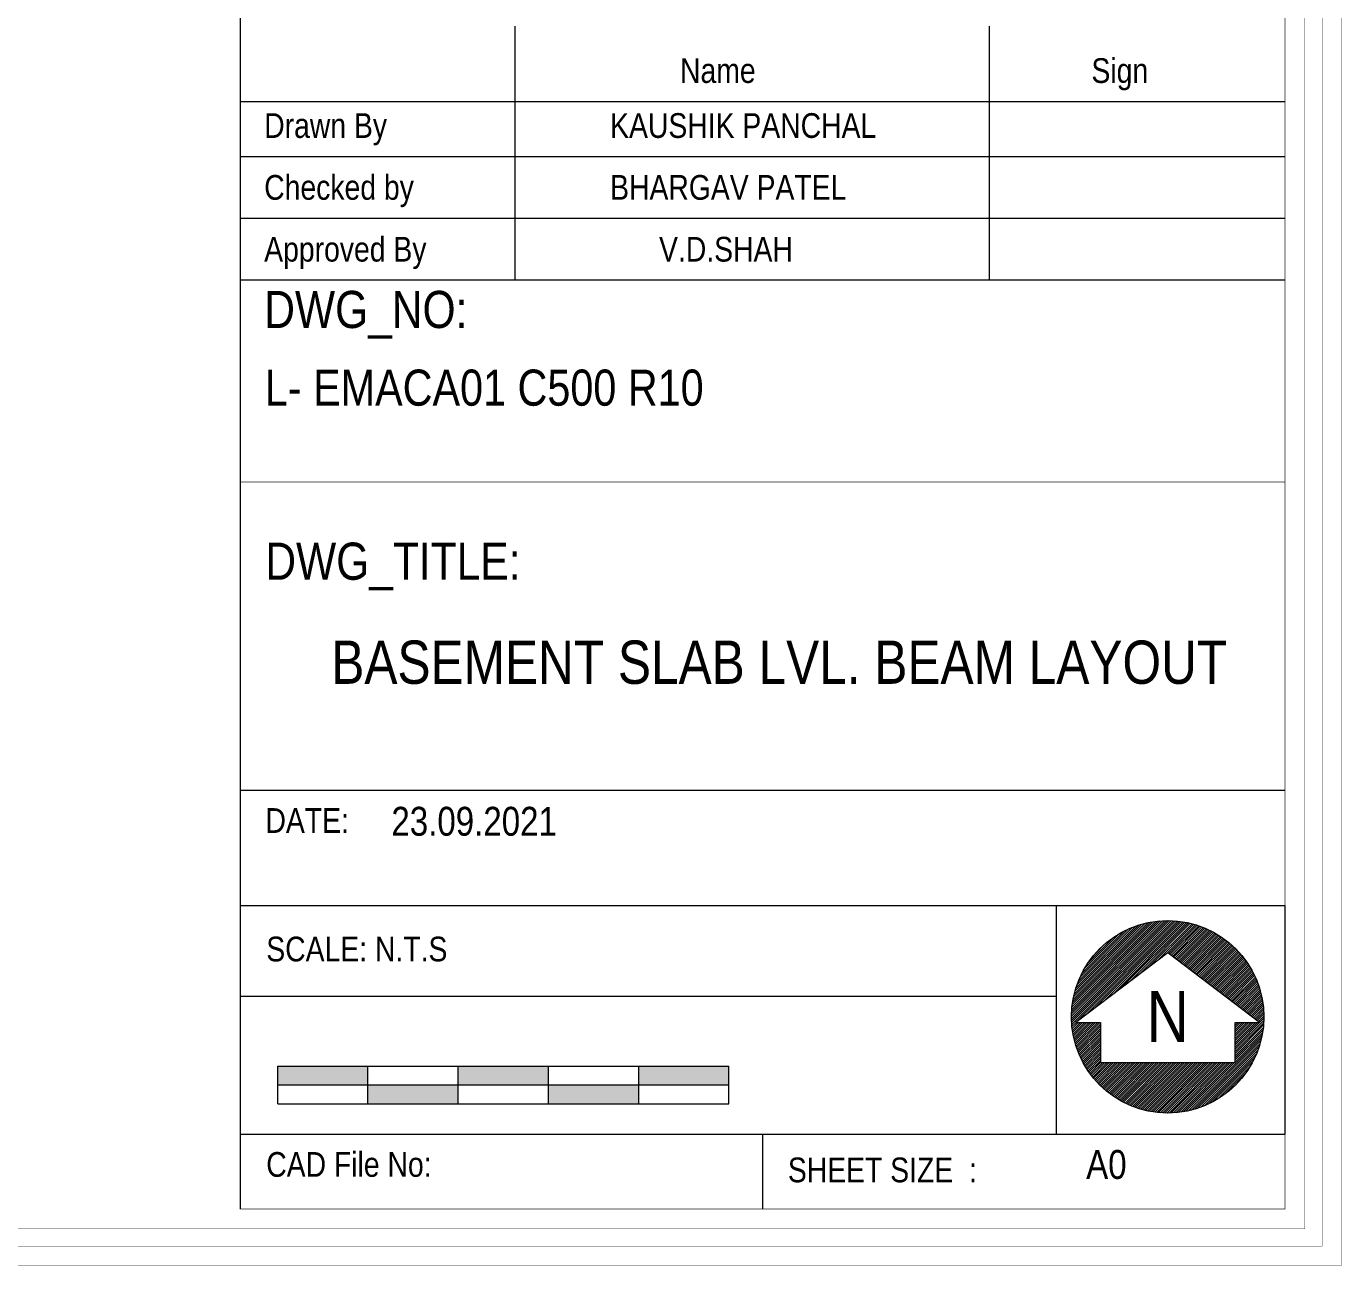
# Model space of a CAD drawing. Header units: millimetres. Extents: x 1112055 to 3390982, y -148532 to 766891.
# Drawn here: x 2873074 to 2896116, y -91891 to -70171 of the extents above; entities that cross this region are included whole.
import ezdxf
from ezdxf.enums import TextEntityAlignment as Align

# ---------------------------------------------------------------- set-up
doc = ezdxf.new("R2010")
doc.units = ezdxf.units.MM
doc.layers.add('B TITLE BLOCK', color=250, linetype='Continuous', lineweight=0)
doc.layers.add('tb text', color=7, linetype='Continuous', lineweight=13)
doc.layers.add('Layer 1', color=7, linetype='Continuous')
doc.styles.add('SWINC', font='swissc.ttf')

msp = doc.modelspace()

# ---------------------------------------------------------------- hatches: boundary and pattern name
at = {"layer": 'Layer 1', "lineweight": 0}
h = msp.add_hatch(dxfattribs=at)
h.set_pattern_fill('ANSI31', color=250, scale=8.428211, angle=360, style=0)
h.set_pattern_definition([(45, (2796691.617, -98536.955), (-18.921873, 18.921873), [])])
edge = h.paths.add_edge_path()
edge.add_arc((2893068.2, -87529.7), 1685.6, 0, 360)
h.paths.add_polyline_path([(2893068.2, -86407.6), (2894678.6, -87626.3), (2894248.2, -87626.3), (2894248.2, -88332.1), (2891888.3, -88332.1), (2891888.3, -87626.3), (2891457.8, -87626.3)], flags=16)
at = {"layer": 'tb text', "lineweight": 0}
for points in [[(2877477.7, -88392.5), (2877477.7, -88724.2), (2879058.7, -88724.2), (2879058.7, -88392.5)], [(2882173.4, -88724.2), (2882220.8, -88724.2), (2882220.8, -88392.5), (2882173.4, -88392.5), (2880639.7, -88392.5), (2880639.7, -88724.2)], [(2885382.9, -88724.2), (2885382.9, -88392.5), (2883801.8, -88392.5), (2883801.8, -88724.2)], [(2880639.7, -89055.8), (2880639.7, -88724.2), (2879058.7, -88724.2), (2879058.7, -89055.8)], [(2882220.8, -88724.2), (2882220.8, -89055.8), (2883801.8, -89055.8), (2883801.8, -88724.2)]]:
    msp.add_hatch(color=256, dxfattribs=at).paths.add_polyline_path(points)

# ---------------------------------------------------------------- linework, layer by layer
at = {"color": 252, "lineweight": 0, "ltscale": 25, "const_width": 7.31}
msp.add_lwpolyline([(2800193.1, 48524.9), (2896112.6, 48524.9), (2896112.6, -91887.3), (2800193.1, -91887.3)], close=True, dxfattribs=at)
at = {"layer": 'B TITLE BLOCK', "color": 250, "lineweight": 0}
for p, q in [((2876820.5, 47881.9), (2876820.5, -90897.9)), ((2881637.5, -74619.5), (2881637.5, -70171.2)), ((2889945.9, -74619.5), (2889945.9, -70171.2)), ((2876821, -71488.8), (2895123.7, -71488.8)), ((2876821, -71488.8), (2895123.7, -71488.8)), ((2876821, -72452.1), (2895123.7, -72452.1)), ((2876821, -72452.1), (2895123.7, -72452.1)), ((2876821, -73535.8), (2895123.7, -73535.8)), ((2876821, -73535.8), (2895123.7, -73535.8)), ((2876821, -73535.8), (2895123.7, -73535.8)), ((2895123.7, -74619.5), (2876820.4, -74619.5)), ((2895123.7, -74619.5), (2876821, -74619.5)), ((2895123.2, -83564.5), (2876821, -83564.5)), ((2876820.7, -85581.2), (2895123.2, -85581.2)), ((2891121.4, -89583), (2891121.4, -85581.2)), ((2895123.2, -89583), (2895123.2, -85581.2)), ((2891121.4, -87175), (2876821.7, -87173.7)), ((2876820.7, -89583), (2895123.2, -89583)), ((2885971.9, -89583), (2885971.9, -90897.9))]:
    msp.add_line(p, q, dxfattribs=at)
at = {"layer": 'B TITLE BLOCK', "color": 1, "ltscale": 25, "const_width": 7.31}
msp.add_lwpolyline([(2800529.8, 48188.2), (2895775.9, 48188.2), (2895775.9, -91550.5), (2800529.8, -91550.5)], close=True, dxfattribs=at)
at = {"layer": 'B TITLE BLOCK', "color": 250, "lineweight": 0, "ltscale": 25, "const_width": 7.31}
msp.add_lwpolyline([(2800836.2, 47881.9), (2895469.5, 47881.9), (2895469.5, -91244.2), (2800836.2, -91244.2)], close=True, dxfattribs=at)
at = {"layer": 'B TITLE BLOCK', "color": 250, "lineweight": 0, "const_width": 15.3}
for points in [[(2895123.2, -90897.9), (2876820.5, -90897.9), (2876820.5, -55988.1), (2895123.2, -55988.1)], [(2876820.5, -78156.1), (2895123.2, -78156.1), (2895123.2, -90897.9), (2876820.5, -90897.9)]]:
    msp.add_lwpolyline(points, close=True, dxfattribs=at)
at = {"layer": 'Layer 1', "lineweight": 0}
msp.add_lwpolyline([(2893068.2, -86407.6), (2891457.8, -87626.3), (2891888.3, -87626.3), (2891888.3, -88332.1), (2894248.2, -88332.1), (2894248.2, -87626.3), (2894678.6, -87626.3)], close=True, dxfattribs=at)
msp.add_circle((2893068.2, -87529.7), 1685.6, dxfattribs=at)
at = {"layer": 'tb text', "lineweight": 0}
for points in [[(2877477.7, -88392.5), (2882173.4, -88392.5), (2885382.9, -88392.5)], [(2877477.7, -89055.8), (2877477.7, -88392.5)], [(2879058.7, -89055.8), (2879058.7, -88392.5)], [(2880639.7, -89055.8), (2880639.7, -88392.5)], [(2882220.8, -89055.8), (2882220.8, -88392.5)], [(2883801.8, -89055.8), (2883801.8, -88392.5)], [(2885382.9, -89055.8), (2885382.9, -88392.5)], [(2877477.7, -88724.2), (2882173.4, -88724.2), (2885382.9, -88724.2)], [(2877477.7, -89055.8), (2882173.4, -89055.8), (2885382.9, -89055.8)]]:
    msp.add_lwpolyline(points, dxfattribs=at)

# ---------------------------------------------------------------- texts
at = {"layer": 'tb text', "lineweight": 0, "style": 'SWINC'}
for s, height, p in [('Name', 433.48, (2884525.7, -71163.7)), ('Sign', 433.48, (2891733.1, -71163.7)), ('Drawn By', 433.48, (2877240.9, -72127)), ('KAUSHIK PANCHAL', 433.483, (2883300.9, -72127)), ('Checked by', 433.48, (2877240.9, -73210.7)), ('BHARGAV PATEL', 433.483, (2883300.9, -73210.7)), ('Approved By', 433.483, (2877240.9, -74294.4)), ('V.D.SHAH', 433.48, (2884157.9, -74294.4)), ('L- EMACA01 C500 R10', 632.163, (2877252.6, -76819.5)), ('BASEMENT SLAB LVL. BEAM LAYOUT', 758.596, (2878416.3, -81694.1)), ('23.09.2021', 505.69, (2879469.2, -84355.3))]:
    msp.add_text(s, height=height, dxfattribs=at).set_placement(p)
at = {"layer": 'tb text', "color": 7, "lineweight": 0, "style": 'SWINC'}
for s, height, p in [('DATE: ', 433.45, (2877263.4, -84306.1)), ('SCALE: N.T.S', 433.451, (2877277.5, -86557.9)), ('CAD File No:', 433.451, (2877276.9, -90333.1)), ('SHEET SIZE  : ', 433.451, (2886414.4, -90428.7))]:
    msp.add_text(s, height=height, dxfattribs=at).set_placement(p)
msp.add_text('N', height=894, dxfattribs=at).set_placement((2893069.3, -87521.7), align=Align.MIDDLE_CENTER)
at = {"layer": 'tb text', "lineweight": 0, "insert": (2891640.1, -89864.2), "char_height": 505.69, "width": 19243.773, "attachment_point": 1, "style": 'SWINC'}
msp.add_mtext('A0', dxfattribs=at)
at = {"layer": 'tb text', "color": 7, "lineweight": 0, "style": 'SWINC'}
for tag, p, s, height in [('DWG_NO:', (2877242.3, -75458.3), 'XXX-XXXX-XXX-XXX', 650.225), ('DWG_TITLE:', (2877261.6, -79869.8), '', 650.2)]:
    msp.add_attdef(tag, p, s, height=height, dxfattribs=at)

doc.saveas('drawing.dxf')
